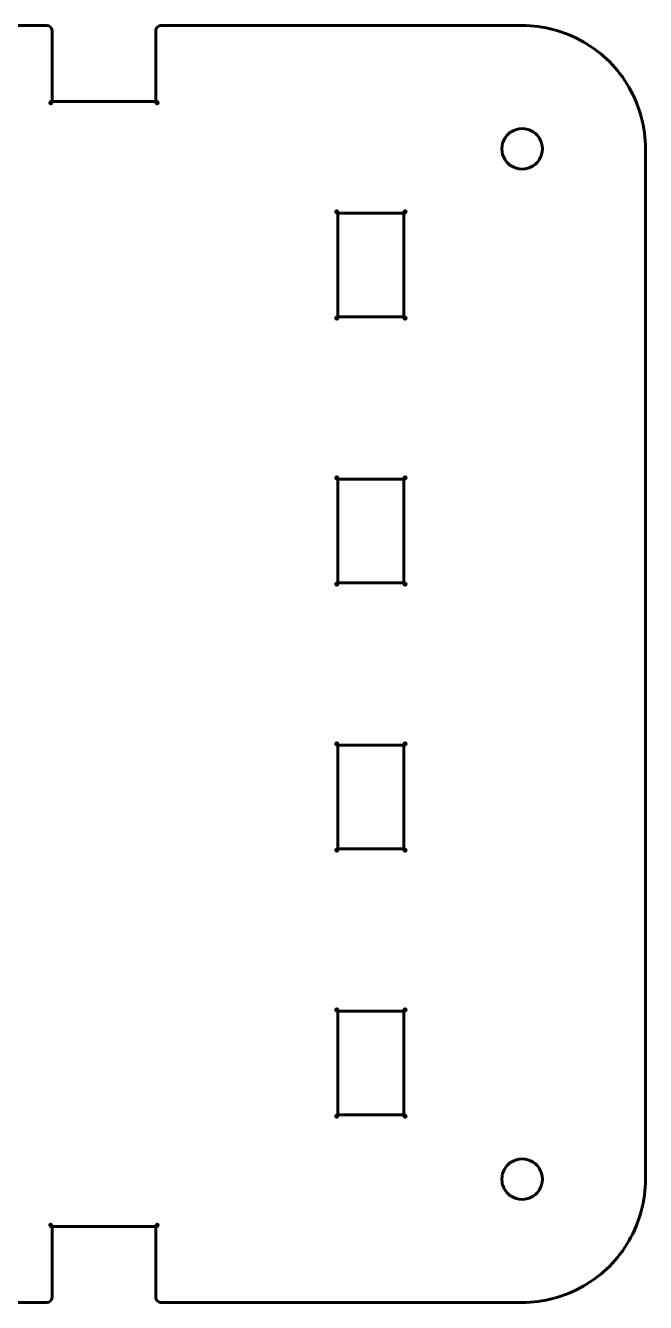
# Model space of a CAD drawing. Extents: x 10 to 156, y 10 to 261.
# Drawn here: x 69 to 105.7, y 86.3 to 161.9 of the extents above; entities that cross this region are included whole.
import ezdxf

# ---------------------------------------------------------------- set-up
doc = ezdxf.new("R2010")
doc.units = 0
doc.header["$MEASUREMENT"] = 0
doc.layers.add('Layer 1', color=7, linetype='Continuous', lineweight=0)

# ---------------------------------------------------------------- blocks, each defined once
blk = doc.blocks.new('Block_5')
at = {"layer": 'Layer 1', "color": 18, "lineweight": 60, "true_color": 0x000000}
blk.add_open_spline([(17.401, 86.269), (17.401, 86.269), (28.902, 86.269), (28.902, 86.269), (28.902, 86.269), (38.777, 86.269), (38.777, 86.269), (38.943, 86.269), (39.077, 86.403), (39.077, 86.569), (39.077, 86.569), (39.077, 90.769), (39.077, 90.769), (39.077, 91.069), (38.777, 90.769), (39.077, 90.769), (39.077, 90.769), (45.228, 90.769), (45.228, 90.769), (45.528, 90.769), (45.228, 91.069), (45.228, 90.769), (45.228, 90.769), (45.228, 86.569), (45.228, 86.569), (45.228, 86.403), (45.362, 86.269), (45.528, 86.269), (45.528, 86.269), (54.528, 86.269), (54.528, 86.269), (54.694, 86.269), (54.828, 86.403), (54.828, 86.569), (54.828, 86.569), (54.828, 90.769), (54.828, 90.769), (54.828, 91.069), (54.528, 90.769), (54.828, 90.769), (54.828, 90.769), (60.979, 90.769), (60.979, 90.769), (61.279, 90.769), (60.979, 91.069), (60.979, 90.769), (60.979, 90.769), (60.979, 86.569), (60.979, 86.569), (60.979, 86.403), (61.113, 86.269), (61.279, 86.269), (61.279, 86.269), (70.279, 86.269), (70.279, 86.269), (70.445, 86.269), (70.579, 86.403), (70.579, 86.569), (70.579, 86.569), (70.579, 90.769), (70.579, 90.769), (70.579, 91.069), (70.279, 90.769), (70.579, 90.769), (70.579, 90.769), (76.73, 90.769), (76.73, 90.769), (77.03, 90.769), (76.73, 91.069), (76.73, 90.769), (76.73, 90.769), (76.73, 86.569), (76.73, 86.569), (76.73, 86.403), (76.864, 86.269), (77.03, 86.269), (77.03, 86.269), (86.905, 86.269), (86.905, 86.269), (86.905, 86.269), (98.406, 86.269), (98.406, 86.269), (99.687, 86.269), (100.946, 86.606), (102.056, 87.247), (103.167, 87.888), (104.088, 88.809), (104.729, 89.919), (105.37, 91.029), (105.707, 92.288), (105.707, 93.569), (105.707, 93.569), (105.707, 154.573), (105.707, 154.573), (105.707, 155.854), (105.37, 157.113), (104.729, 158.223), (104.088, 159.333), (103.167, 160.254), (102.056, 160.895), (100.946, 161.537), (99.687, 161.874), (98.406, 161.874), (98.406, 161.874), (86.905, 161.874), (86.905, 161.874), (86.905, 161.874), (77.03, 161.874), (77.03, 161.874), (76.864, 161.874), (76.73, 161.74), (76.73, 161.574), (76.73, 161.574), (76.73, 157.373), (76.73, 157.373), (76.73, 157.073), (77.03, 157.373), (76.73, 157.373), (76.73, 157.373), (70.579, 157.373), (70.579, 157.373), (70.279, 157.373), (70.579, 157.073), (70.579, 157.373), (70.579, 157.373), (70.579, 161.574), (70.579, 161.574), (70.579, 161.74), (70.445, 161.874), (70.279, 161.874), (70.279, 161.874), (61.279, 161.874), (61.279, 161.874), (61.113, 161.874), (60.979, 161.74), (60.979, 161.574), (60.979, 161.574), (60.979, 157.373), (60.979, 157.373), (60.979, 157.073), (61.279, 157.373), (60.979, 157.373), (60.979, 157.373), (54.828, 157.373), (54.828, 157.373), (54.528, 157.373), (54.828, 157.073), (54.828, 157.373), (54.828, 157.373), (54.828, 161.574), (54.828, 161.574), (54.828, 161.74), (54.694, 161.874), (54.528, 161.874), (54.528, 161.874), (45.528, 161.874), (45.528, 161.874), (45.362, 161.874), (45.228, 161.74), (45.228, 161.574), (45.228, 161.574), (45.228, 157.373), (45.228, 157.373), (45.228, 157.073), (45.528, 157.373), (45.228, 157.373), (45.228, 157.373), (39.077, 157.373), (39.077, 157.373), (38.777, 157.373), (39.077, 157.073), (39.077, 157.373), (39.077, 157.373), (39.077, 161.574), (39.077, 161.574), (39.077, 161.74), (38.943, 161.874), (38.777, 161.874), (38.777, 161.874), (28.902, 161.874), (28.902, 161.874), (28.902, 161.874), (17.401, 161.874), (17.401, 161.874), (16.12, 161.874), (14.861, 161.537), (13.751, 160.895), (12.641, 160.254), (11.72, 159.333), (11.079, 158.223), (10.438, 157.113), (10.101, 155.854), (10.101, 154.573), (10.101, 154.573), (10.101, 93.569), (10.101, 93.569), (10.101, 92.288), (10.438, 91.029), (11.079, 89.919), (11.72, 88.809), (12.641, 87.888), (13.751, 87.247), (14.861, 86.606), (16.12, 86.269), (17.401, 86.269)], degree=3, knots=[0, 0, 0, 0, 1, 1, 1, 2, 2, 2, 3, 3, 3, 4, 4, 4, 5, 5, 5, 6, 6, 6, 7, 7, 7, 8, 8, 8, 9, 9, 9, 10, 10, 10, 11, 11, 11, 12, 12, 12, 13, 13, 13, 14, 14, 14, 15, 15, 15, 16, 16, 16, 17, 17, 17, 18, 18, 18, 19, 19, 19, 20, 20, 20, 21, 21, 21, 22, 22, 22, 23, 23, 23, 24, 24, 24, 25, 25, 25, 26, 26, 26, 27, 27, 27, 28, 28, 28, 29, 29, 29, 30, 30, 30, 31, 31, 31, 32, 32, 32, 33, 33, 33, 34, 34, 34, 35, 35, 35, 36, 36, 36, 37, 37, 37, 38, 38, 38, 39, 39, 39, 40, 40, 40, 41, 41, 41, 42, 42, 42, 43, 43, 43, 44, 44, 44, 45, 45, 45, 46, 46, 46, 47, 47, 47, 48, 48, 48, 49, 49, 49, 50, 50, 50, 51, 51, 51, 52, 52, 52, 53, 53, 53, 54, 54, 54, 55, 55, 55, 56, 56, 56, 57, 57, 57, 58, 58, 58, 59, 59, 59, 60, 60, 60, 61, 61, 61, 62, 62, 62, 63, 63, 63, 64, 64, 64, 65, 65, 65, 66, 66, 66, 67, 67, 67, 68, 68, 68, 68], dxfattribs=at)
at = {"layer": 'Layer 1', "color": 5, "lineweight": 60, "true_color": 0x0000ff}
for points, knots in [([(97.206, 154.573), (97.206, 154.803), (97.272, 155.028), (97.396, 155.222), (97.521, 155.415), (97.698, 155.569), (97.908, 155.665), (98.117, 155.76), (98.349, 155.794), (98.577, 155.761), (98.804, 155.728), (99.018, 155.631), (99.192, 155.48), (99.366, 155.329), (99.493, 155.132), (99.557, 154.911), (99.622, 154.69), (99.622, 154.456), (99.557, 154.235), (99.493, 154.014), (99.366, 153.817), (99.192, 153.666), (99.018, 153.515), (98.804, 153.418), (98.577, 153.385), (98.349, 153.352), (98.117, 153.386), (97.908, 153.481), (97.698, 153.577), (97.521, 153.731), (97.396, 153.924), (97.272, 154.118), (97.206, 154.343), (97.206, 154.573)], [0, 0, 0, 0, 1, 1, 1, 2, 2, 2, 3, 3, 3, 4, 4, 4, 5, 5, 5, 6, 6, 6, 7, 7, 7, 8, 8, 8, 9, 9, 9, 10, 10, 10, 11, 11, 11, 11]), ([(91.406, 147.698), (91.406, 147.698), (91.406, 144.622), (91.406, 144.622), (91.406, 144.322), (91.706, 144.622), (91.406, 144.622), (91.406, 144.622), (87.506, 144.622), (87.506, 144.622), (87.205, 144.622), (87.506, 144.322), (87.506, 144.622), (87.506, 144.622), (87.506, 150.773), (87.506, 150.773), (87.506, 151.073), (87.205, 150.773), (87.506, 150.773), (87.506, 150.773), (91.406, 150.773), (91.406, 150.773), (91.706, 150.773), (91.406, 151.073), (91.406, 150.773), (91.406, 150.773), (91.406, 147.698), (91.406, 147.698)], [0, 0, 0, 0, 1, 1, 1, 2, 2, 2, 3, 3, 3, 4, 4, 4, 5, 5, 5, 6, 6, 6, 7, 7, 7, 8, 8, 8, 9, 9, 9, 9]), ([(91.406, 131.947), (91.406, 131.947), (91.406, 128.871), (91.406, 128.871), (91.406, 128.571), (91.706, 128.871), (91.406, 128.871), (91.406, 128.871), (87.506, 128.871), (87.506, 128.871), (87.205, 128.871), (87.506, 128.571), (87.506, 128.871), (87.506, 128.871), (87.506, 135.022), (87.506, 135.022), (87.506, 135.322), (87.205, 135.022), (87.506, 135.022), (87.506, 135.022), (91.406, 135.022), (91.406, 135.022), (91.706, 135.022), (91.406, 135.322), (91.406, 135.022), (91.406, 135.022), (91.406, 131.947), (91.406, 131.947)], [0, 0, 0, 0, 1, 1, 1, 2, 2, 2, 3, 3, 3, 4, 4, 4, 5, 5, 5, 6, 6, 6, 7, 7, 7, 8, 8, 8, 9, 9, 9, 9]), ([(91.406, 116.196), (91.406, 116.196), (91.406, 113.12), (91.406, 113.12), (91.406, 112.82), (91.706, 113.12), (91.406, 113.12), (91.406, 113.12), (87.506, 113.12), (87.506, 113.12), (87.205, 113.12), (87.506, 112.82), (87.506, 113.12), (87.506, 113.12), (87.506, 119.271), (87.506, 119.271), (87.506, 119.571), (87.205, 119.271), (87.506, 119.271), (87.506, 119.271), (91.406, 119.271), (91.406, 119.271), (91.706, 119.271), (91.406, 119.571), (91.406, 119.271), (91.406, 119.271), (91.406, 116.196), (91.406, 116.196)], [0, 0, 0, 0, 1, 1, 1, 2, 2, 2, 3, 3, 3, 4, 4, 4, 5, 5, 5, 6, 6, 6, 7, 7, 7, 8, 8, 8, 9, 9, 9, 9]), ([(91.406, 100.445), (91.406, 100.445), (91.406, 97.369), (91.406, 97.369), (91.406, 97.069), (91.706, 97.369), (91.406, 97.369), (91.406, 97.369), (87.506, 97.369), (87.506, 97.369), (87.205, 97.369), (87.506, 97.069), (87.506, 97.369), (87.506, 97.369), (87.506, 103.52), (87.506, 103.52), (87.506, 103.82), (87.205, 103.52), (87.506, 103.52), (87.506, 103.52), (91.406, 103.52), (91.406, 103.52), (91.706, 103.52), (91.406, 103.82), (91.406, 103.52), (91.406, 103.52), (91.406, 100.445), (91.406, 100.445)], [0, 0, 0, 0, 1, 1, 1, 2, 2, 2, 3, 3, 3, 4, 4, 4, 5, 5, 5, 6, 6, 6, 7, 7, 7, 8, 8, 8, 9, 9, 9, 9]), ([(98.406, 94.769), (98.636, 94.769), (98.861, 94.703), (99.055, 94.579), (99.248, 94.454), (99.402, 94.277), (99.498, 94.067), (99.593, 93.858), (99.627, 93.626), (99.594, 93.398), (99.561, 93.171), (99.464, 92.957), (99.313, 92.783), (99.162, 92.609), (98.965, 92.482), (98.744, 92.418), (98.523, 92.353), (98.289, 92.353), (98.068, 92.418), (97.847, 92.482), (97.65, 92.609), (97.499, 92.783), (97.348, 92.957), (97.251, 93.171), (97.218, 93.398), (97.185, 93.626), (97.219, 93.858), (97.314, 94.067), (97.41, 94.277), (97.564, 94.454), (97.757, 94.579), (97.951, 94.703), (98.176, 94.769), (98.406, 94.769)], [0, 0, 0, 0, 1, 1, 1, 2, 2, 2, 3, 3, 3, 4, 4, 4, 5, 5, 5, 6, 6, 6, 7, 7, 7, 8, 8, 8, 9, 9, 9, 10, 10, 10, 11, 11, 11, 11])]:
    blk.add_open_spline(points, degree=3, knots=knots, dxfattribs=at)

msp = doc.modelspace()

# ---------------------------------------------------------------- block references
at = {"layer": 'Layer 1'}
msp.add_blockref('Block_5', (0, 0), dxfattribs=at)

doc.saveas('drawing.dxf')
